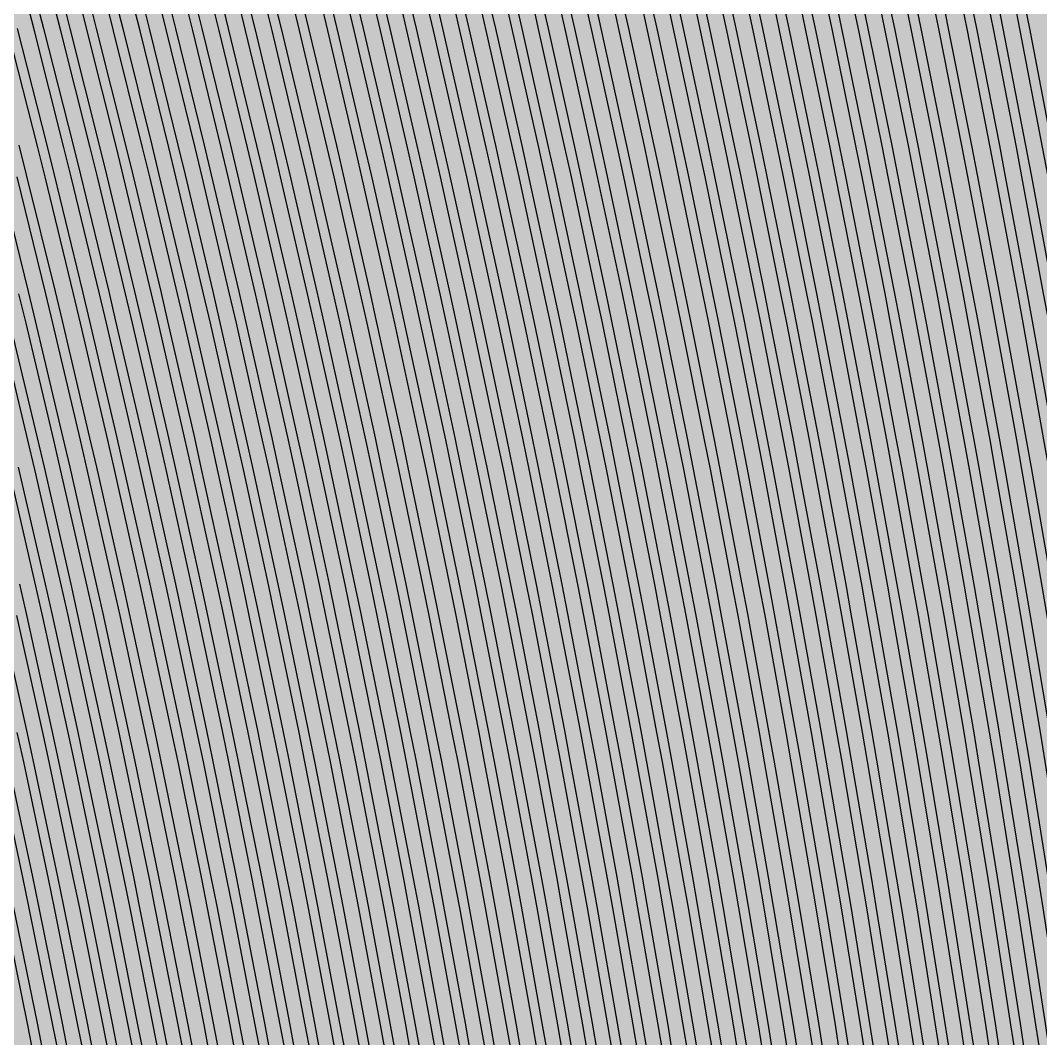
# Model space of a CAD drawing. Header units: metres. Extents: x -7240 to 10960, y -29667 to 1823.
# Drawn here: x 977.2 to 1195.1, y -17051.2 to -16833.8 of the extents above; entities that cross this region are included whole.
import ezdxf

# ---------------------------------------------------------------- set-up
doc = ezdxf.new("R2010")
doc.units = ezdxf.units.M
doc.layers.add('Metal1', color=4, linetype='CONTINUOUS')
doc.layers.add('Polyimide', color=7, linetype='CONTINUOUS')

msp = doc.modelspace()

# ---------------------------------------------------------------- hatches: boundary and pattern name
at = {"layer": 'Polyimide'}
msp.add_hatch(color=7, dxfattribs=at).paths.add_polyline_path([(4088.45, -11806.89), (4098.72, -11851.21), (4115.58, -11893.47), (4138.63, -11932.7), (4167.35, -11967.99), (4201.08, -11998.53), (4239.03, -12023.62), (4280.35, -12042.68), (4349.18, -12073.73), (4413.2, -12113.76), (4471.26, -12162.04), (4522.3, -12217.69), (4565.39, -12279.7), (4599.74, -12346.94), (4624.73, -12418.19), (4639.91, -12492.16), (4645, -12567.5), (4639.91, -12642.84), (4624.73, -12716.8), (4599.74, -12788.06), (4565.39, -12855.3), (4522.3, -12917.31), (4471.26, -12972.96), (4413.2, -13021.24), (4349.18, -13061.27), (4280.35, -13092.32), (4239.03, -13111.38), (4201.08, -13136.47), (4167.35, -13167.01), (4138.63, -13202.3), (4115.58, -13241.52), (4098.72, -13283.78), (4088.45, -13328.11), (4085, -13373.48), (4085, -13567.5), (4099.45, -13861.55), (4142.64, -14152.77), (4214.18, -14438.35), (4313.36, -14715.55), (4439.24, -14981.69), (4590.59, -15234.21), (4765.97, -15470.68), (4963.68, -15688.82), (5181.82, -15886.53), (5418.29, -16061.91), (5670.81, -16213.26), (5936.95, -16339.14), (6214.15, -16438.32), (6499.73, -16509.85), (6790.95, -16553.05), (7085, -16567.5), (9960.38, -16567.5), (10038.79, -16571.35), (10116.45, -16582.87), (10192.6, -16601.95), (10266.52, -16628.4), (10337.49, -16661.96), (10404.83, -16702.32), (10467.89, -16749.09), (10526.06, -16801.81), (10578.78, -16859.98), (10625.55, -16923.04), (10665.91, -16990.38), (10699.48, -17061.35), (10725.93, -17135.27), (10745, -17211.43), (10756.52, -17289.08), (10760.38, -17367.5), (10760.38, -21957.3), (10721.61, -22012.91), (10685.97, -22070.59), (10653.58, -22130.14), (10624.53, -22191.39), (10598.92, -22254.16), (10576.82, -22318.25), (10558.3, -22383.46), (10543.41, -22449.6), (10532.21, -22516.46), (10524.72, -22583.84), (10520.97, -22651.53), (10520.97, -22719.32), (10524.72, -22787.01), (10532.21, -22854.38), (10543.41, -22921.24), (10558.3, -22987.38), (10576.82, -23052.6), (10598.92, -23116.68), (10624.53, -23179.45), (10653.58, -23240.71), (10685.97, -23300.26), (10721.61, -23357.93), (10760.38, -23413.54), (10760.38, -28667.5), (10756.52, -28745.91), (10745, -28823.57), (10725.93, -28899.73), (10699.48, -28973.65), (10665.91, -29044.62), (10625.55, -29111.96), (10578.78, -29175.01), (10526.06, -29233.19), (10467.89, -29285.91), (10404.83, -29332.68), (10337.49, -29373.04), (10266.52, -29406.6), (10192.6, -29433.05), (10116.45, -29452.13), (10038.79, -29463.65), (9960.38, -29467.5), (-6239.63, -29467.5), (-6318.04, -29463.65), (-6395.7, -29452.13), (-6471.85, -29433.05), (-6545.77, -29406.6), (-6616.74, -29373.04), (-6684.08, -29332.68), (-6747.14, -29285.91), (-6805.31, -29233.19), (-6858.03, -29175.01), (-6904.8, -29111.96), (-6945.16, -29044.62), (-6978.73, -28973.65), (-7005.18, -28899.73), (-7024.25, -28823.57), (-7035.77, -28745.91), (-7039.63, -28667.5), (-7039.63, -23426.32), (-6999.36, -23370.07), (-6962.33, -23311.63), (-6928.66, -23251.2), (-6898.45, -23188.96), (-6871.81, -23125.12), (-6848.81, -23059.88), (-6829.53, -22993.44), (-6814.04, -22926.02), (-6802.37, -22857.83), (-6794.57, -22789.09), (-6790.67, -22720.02), (-6790.67, -22650.84), (-6794.57, -22581.77), (-6802.37, -22513.03), (-6814.04, -22444.84), (-6829.53, -22377.42), (-6848.81, -22310.98), (-6871.81, -22245.74), (-6898.45, -22181.89), (-6928.66, -22119.66), (-6962.33, -22059.22), (-6999.36, -22000.79), (-7039.63, -21944.54), (-7039.63, -17367.5), (-7035.77, -17289.08), (-7024.25, -17211.43), (-7005.18, -17135.27), (-6978.73, -17061.35), (-6945.16, -16990.38), (-6904.8, -16923.04), (-6858.03, -16859.98), (-6805.31, -16801.81), (-6747.14, -16749.09), (-6684.08, -16702.32), (-6616.74, -16661.96), (-6545.77, -16628.4), (-6471.85, -16601.95), (-6395.7, -16582.87), (-6318.04, -16571.35), (-6239.63, -16567.5), (-3334, -16567.5), (-3039.95, -16553.05), (-2748.73, -16509.85), (-2463.15, -16438.32), (-2185.95, -16339.14), (-1919.81, -16213.26), (-1667.29, -16061.91), (-1430.82, -15886.53), (-1212.68, -15688.82), (-1014.97, -15470.68), (-839.59, -15234.21), (-688.24, -14981.69), (-562.36, -14715.55), (-463.18, -14438.35), (-391.64, -14152.77), (-348.45, -13861.55), (-334, -13567.5), (-334, -13373.48), (-337.45, -13328.11), (-347.72, -13283.78), (-364.58, -13241.52), (-387.63, -13202.3), (-416.35, -13167.01), (-450.08, -13136.47), (-488.03, -13111.38), (-529.35, -13092.32), (-529.35, -13092.32), (-598.18, -13061.27), (-662.2, -13021.24), (-720.26, -12972.96), (-771.3, -12917.31), (-814.39, -12855.3), (-848.74, -12788.06), (-873.73, -12716.8), (-888.91, -12642.84), (-894, -12567.5), (-888.91, -12492.16), (-873.73, -12418.19), (-848.74, -12346.94), (-814.39, -12279.7), (-771.3, -12217.69), (-720.26, -12162.04), (-662.2, -12113.76), (-598.18, -12073.73), (-529.35, -12042.68), (-488.03, -12023.62), (-450.08, -11998.53), (-416.35, -11967.99), (-387.63, -11932.7), (-364.58, -11893.47), (-347.72, -11851.21), (-337.45, -11806.89), (-334, -11761.52), (-334, -11074.31), (-337.45, -11028.94), (-347.72, -10984.62), (-364.58, -10942.36), (-387.63, -10903.13), (-416.35, -10867.84), (-450.08, -10837.3), (-488.03, -10812.21), (-529.35, -10793.16), (-529.35, -10793.16), (-598.18, -10762.1), (-662.2, -10722.07), (-720.26, -10673.8), (-771.3, -10618.15), (-814.39, -10556.13), (-848.74, -10488.89), (-873.73, -10417.64), (-888.91, -10343.67), (-894, -10268.33), (-888.91, -10192.99), (-873.73, -10119.03), (-848.74, -10047.77), (-814.39, -9980.53), (-771.3, -9918.52), (-720.26, -9862.87), (-662.2, -9814.59), (-598.18, -9774.56), (-529.35, -9743.51), (-488.03, -9724.45), (-450.08, -9699.36), (-416.35, -9668.82), (-387.63, -9633.53), (-364.58, -9594.31), (-347.72, -9552.05), (-337.45, -9507.72), (-334, -9462.35), (-334, -8775.14), (-337.45, -8729.78), (-347.72, -8685.45), (-364.58, -8643.19), (-387.63, -8603.96), (-416.35, -8568.68), (-450.08, -8538.14), (-488.03, -8513.05), (-529.35, -8493.99), (-529.35, -8493.99), (-598.18, -8462.94), (-662.2, -8422.91), (-720.26, -8374.63), (-771.3, -8318.98), (-814.39, -8256.97), (-848.74, -8189.73), (-873.73, -8118.47), (-888.91, -8044.5), (-894, -7969.17), (-888.91, -7893.83), (-873.73, -7819.86), (-848.74, -7748.61), (-814.39, -7681.36), (-771.3, -7619.35), (-720.26, -7563.7), (-662.2, -7515.42), (-598.18, -7475.4), (-529.35, -7444.34), (-529.35, -7444.34), (-488.03, -7425.28), (-450.08, -7400.2), (-416.35, -7369.66), (-387.63, -7334.37), (-364.58, -7295.14), (-347.72, -7252.88), (-337.45, -7208.56), (-334, -7163.19), (-334, -6475.98), (-337.45, -6430.61), (-347.72, -6386.29), (-364.58, -6344.02), (-387.63, -6304.8), (-416.35, -6269.51), (-450.08, -6238.97), (-488.03, -6213.88), (-529.35, -6194.82), (-529.35, -6194.82), (-598.18, -6163.77), (-662.2, -6123.74), (-720.26, -6075.46), (-771.3, -6019.81), (-814.39, -5957.8), (-848.74, -5890.56), (-873.73, -5819.31), (-888.91, -5745.34), (-894, -5670), (-888.91, -5594.66), (-873.73, -5520.69), (-848.74, -5449.44), (-814.39, -5382.2), (-771.3, -5320.19), (-720.26, -5264.54), (-662.2, -5216.26), (-598.18, -5176.23), (-529.35, -5145.18), (-529.35, -5145.18), (-488.03, -5126.12), (-450.08, -5101.03), (-416.35, -5070.49), (-387.63, -5035.2), (-364.58, -4995.98), (-347.72, -4953.71), (-337.45, -4909.39), (-334, -4864.02), (-334, 380), (-334, 1522.5), (-289, 1522.5), (-288.78, 1515.63), (-288.1, 1508.79), (-286.98, 1502.02), (-285.42, 1495.32), (-283.43, 1488.75), (-281.01, 1482.32), (-278.17, 1476.06), (-274.93, 1470), (-271.3, 1464.17), (-267.3, 1458.58), (-262.94, 1453.27), (-258.25, 1448.25), (-253.23, 1443.56), (-247.92, 1439.2), (-242.33, 1435.2), (-236.5, 1431.57), (-230.44, 1428.33), (-224.18, 1425.49), (-217.75, 1423.07), (-211.18, 1421.08), (-204.48, 1419.52), (-197.71, 1418.4), (-190.87, 1417.72), (-184, 1417.5), (-177.13, 1417.72), (-170.29, 1418.4), (-163.52, 1419.52), (-156.82, 1421.08), (-150.25, 1423.07), (-143.82, 1425.49), (-137.56, 1428.33), (-131.5, 1431.57), (-125.67, 1435.2), (-120.08, 1439.2), (-114.77, 1443.56), (-109.75, 1448.25), (-105.06, 1453.27), (-100.7, 1458.58), (-96.7, 1464.17), (-93.07, 1470), (-89.83, 1476.06), (-86.99, 1482.32), (-84.57, 1488.75), (-82.58, 1495.32), (-81.02, 1502.02), (-79.9, 1508.79), (-79.22, 1515.63), (-79, 1522.5), (1786, 1522.5), (3835, 1522.5), (3835.21, 1529.04), (3835.86, 1535.55), (3836.92, 1542.01), (3838.41, 1548.38), (3840.31, 1554.64), (3842.61, 1560.77), (3845.31, 1566.73), (3848.4, 1572.5), (3851.85, 1578.06), (3855.66, 1583.38), (3859.82, 1588.43), (3864.29, 1593.21), (3869.07, 1597.68), (3874.12, 1601.84), (3879.44, 1605.65), (3885, 1609.1), (3890.77, 1612.19), (3896.73, 1614.89), (3902.86, 1617.19), (3909.12, 1619.09), (3915.49, 1620.58), (3921.95, 1621.64), (3928.46, 1622.29), (3935, 1622.5), (3941.54, 1622.29), (3948.05, 1621.64), (3954.51, 1620.58), (3960.88, 1619.09), (3967.14, 1617.19), (3973.27, 1614.89), (3979.23, 1612.19), (3985, 1609.1), (3990.56, 1605.65), (3995.88, 1601.84), (4000.93, 1597.68), (4005.71, 1593.21), (4010.18, 1588.43), (4014.34, 1583.38), (4018.15, 1578.06), (4021.6, 1572.5), (4024.69, 1566.73), (4027.39, 1560.77), (4029.69, 1554.64), (4031.59, 1548.38), (4033.08, 1542.01), (4034.14, 1535.55), (4034.79, 1529.04), (4035, 1522.5), (4085, 1522.5), (4085, 380), (4085, 330), (4085, -4864.02), (4088.45, -4909.39), (4098.72, -4953.71), (4115.58, -4995.98), (4138.63, -5035.2), (4167.35, -5070.49), (4201.08, -5101.03), (4239.03, -5126.12), (4280.35, -5145.18), (4280.35, -5145.18), (4349.18, -5176.23), (4413.2, -5216.26), (4471.26, -5264.54), (4522.3, -5320.19), (4565.39, -5382.2), (4599.74, -5449.44), (4624.73, -5520.69), (4639.91, -5594.66), (4645, -5670), (4639.91, -5745.34), (4624.73, -5819.31), (4599.74, -5890.56), (4565.39, -5957.8), (4522.3, -6019.81), (4471.26, -6075.46), (4413.2, -6123.74), (4349.18, -6163.77), (4280.35, -6194.82), (4239.03, -6213.88), (4201.08, -6238.97), (4167.35, -6269.51), (4138.63, -6304.8), (4115.58, -6344.02), (4098.72, -6386.29), (4088.45, -6430.61), (4085, -6475.98), (4085, -11761.52), (4088.45, -11806.89)])

# ---------------------------------------------------------------- linework, layer by layer
at = {"layer": 'Metal1'}
for points in [[(1028.55, -17054.58), (1027.37, -17048.31), (1022.58, -17023.34), (1021.35, -17017.08), (1016.31, -16992.11), (1015.01, -16985.85), (1009.73, -16960.88), (1008.37, -16954.62), (1002.83, -16929.65), (1001.41, -16923.38), (995.62, -16898.42), (994.13, -16892.15), (988.09, -16867.19), (986.53, -16860.92), (980.23, -16835.96), (978.61, -16829.69)], [(980.55, -16829.19), (982.17, -16835.47), (988.47, -16860.44), (990.03, -16866.72), (996.08, -16891.69), (997.57, -16897.97), (1003.36, -16922.94), (1004.78, -16929.22), (1010.32, -16954.19), (1011.68, -16960.47), (1016.97, -16985.44), (1018.27, -16991.71), (1023.31, -17016.69), (1024.54, -17022.96), (1029.34, -17047.94), (1030.51, -17054.21)], [(1033.89, -17054.57), (1032.73, -17048.31), (1027.96, -17023.34), (1026.74, -17017.08), (1021.73, -16992.11), (1020.44, -16985.85), (1015.19, -16960.88), (1013.84, -16954.61), (1008.33, -16929.65), (1006.92, -16923.38), (1001.16, -16898.42), (999.69, -16892.15), (993.68, -16867.19), (992.13, -16860.92), (985.87, -16835.96), (984.26, -16829.69)], [(986.19, -16829.19), (987.8, -16835.47), (994.07, -16860.44), (995.62, -16866.72), (1001.63, -16891.69), (1003.11, -16897.97), (1008.87, -16922.94), (1010.29, -16929.22), (1015.79, -16954.19), (1017.14, -16960.47), (1022.4, -16985.44), (1023.69, -16991.71), (1028.7, -17016.69), (1029.93, -17022.96), (1034.69, -17047.94), (1035.86, -17054.21)], [(1039.24, -17054.57), (1038.08, -17048.31), (1033.35, -17023.34), (1032.13, -17017.08), (1027.15, -16992.11), (1025.87, -16985.84), (1020.65, -16960.88), (1019.31, -16954.61), (1013.84, -16929.65), (1012.43, -16923.38), (1006.71, -16898.42), (1005.24, -16892.15), (999.27, -16867.19), (997.73, -16860.92), (991.5, -16835.96), (989.9, -16829.69)], [(991.84, -16829.19), (993.44, -16835.47), (999.67, -16860.44), (1001.21, -16866.72), (1007.19, -16891.69), (1008.66, -16897.97), (1014.38, -16922.94), (1015.79, -16929.22), (1021.26, -16954.19), (1022.61, -16960.47), (1027.83, -16985.44), (1029.11, -16991.72), (1034.09, -17016.69), (1035.31, -17022.96), (1040.05, -17047.94), (1041.21, -17054.21)], [(1044.59, -17054.57), (1043.44, -17048.31), (1038.73, -17023.34), (1037.52, -17017.08), (1032.57, -16992.11), (1031.3, -16985.84), (1026.11, -16960.88), (1024.78, -16954.61), (1019.34, -16929.65), (1017.94, -16923.38), (1012.25, -16898.42), (1010.79, -16892.15), (1004.86, -16867.19), (1003.33, -16860.92), (997.14, -16835.96), (995.55, -16829.69)], [(997.49, -16829.19), (999.08, -16835.47), (1005.28, -16860.44), (1006.8, -16866.72), (1012.74, -16891.69), (1014.2, -16897.97), (1019.89, -16922.94), (1021.29, -16929.22), (1026.73, -16954.19), (1028.07, -16960.47), (1033.26, -16985.44), (1034.54, -16991.72), (1039.48, -17016.69), (1040.7, -17022.97), (1045.41, -17047.94), (1046.56, -17054.21)], [(1049.94, -17054.57), (1048.8, -17048.31), (1044.12, -17023.34), (1042.91, -17017.07), (1038, -16992.11), (1036.73, -16985.84), (1031.57, -16960.88), (1030.25, -16954.61), (1024.84, -16929.65), (1023.45, -16923.38), (1017.8, -16898.42), (1016.35, -16892.15), (1010.45, -16867.19), (1008.93, -16860.92), (1002.78, -16835.96), (1001.2, -16829.68)], [(1003.14, -16829.19), (1004.72, -16835.47), (1010.88, -16860.44), (1012.39, -16866.72), (1018.3, -16891.69), (1019.75, -16897.97), (1025.4, -16922.94), (1026.79, -16929.22), (1032.2, -16954.19), (1033.53, -16960.47), (1038.69, -16985.44), (1039.96, -16991.72), (1044.88, -17016.69), (1046.08, -17022.97), (1050.76, -17047.94), (1051.91, -17054.22)], [(1055.29, -17054.57), (1054.15, -17048.3), (1049.5, -17023.34), (1048.31, -17017.07), (1043.42, -16992.11), (1042.16, -16985.84), (1037.03, -16960.88), (1035.71, -16954.61), (1030.34, -16929.65), (1028.96, -16923.38), (1023.35, -16898.42), (1021.9, -16892.15), (1016.04, -16867.19), (1014.53, -16860.91), (1008.42, -16835.96), (1006.85, -16829.68)], [(1008.79, -16829.19), (1010.36, -16835.47), (1016.48, -16860.44), (1017.98, -16866.72), (1023.85, -16891.69), (1025.3, -16897.97), (1030.92, -16922.94), (1032.3, -16929.22), (1037.67, -16954.19), (1038.99, -16960.47), (1044.12, -16985.44), (1045.38, -16991.72), (1050.27, -17016.69), (1051.47, -17022.97), (1056.12, -17047.94), (1057.26, -17054.22)], [(1060.64, -17054.57), (1059.51, -17048.3), (1054.89, -17023.34), (1053.7, -17017.07), (1048.84, -16992.11), (1047.59, -16985.84), (1042.49, -16960.88), (1041.18, -16954.61), (1035.85, -16929.64), (1034.47, -16923.38), (1028.89, -16898.41), (1027.46, -16892.14), (1021.63, -16867.18), (1020.13, -16860.91), (1014.05, -16835.95), (1012.49, -16829.68)], [(1014.43, -16829.19), (1016, -16835.48), (1022.08, -16860.44), (1023.58, -16866.72), (1029.41, -16891.69), (1030.84, -16897.97), (1036.43, -16922.94), (1037.8, -16929.22), (1043.14, -16954.19), (1044.45, -16960.47), (1049.55, -16985.44), (1050.8, -16991.72), (1055.66, -17016.69), (1056.85, -17022.97), (1061.48, -17047.94), (1062.61, -17054.22)], [(1065.99, -17054.57), (1064.86, -17048.3), (1060.27, -17023.34), (1059.09, -17017.07), (1054.26, -16992.1), (1053.02, -16985.84), (1047.96, -16960.87), (1046.65, -16954.61), (1041.35, -16929.64), (1039.99, -16923.37), (1034.44, -16898.41), (1033.01, -16892.14), (1027.22, -16867.18), (1025.73, -16860.91), (1019.69, -16835.95), (1018.14, -16829.68)], [(1020.08, -16829.2), (1021.63, -16835.48), (1027.68, -16860.45), (1029.17, -16866.73), (1034.96, -16891.7), (1036.39, -16897.97), (1041.94, -16922.95), (1043.3, -16929.22), (1048.61, -16954.2), (1049.91, -16960.47), (1054.98, -16985.45), (1056.22, -16991.72), (1061.05, -17016.7), (1062.24, -17022.97), (1066.83, -17047.95), (1067.96, -17054.22)], [(1071.34, -17054.56), (1070.22, -17048.3), (1065.66, -17023.33), (1064.48, -17017.07), (1059.68, -16992.1), (1058.45, -16985.84), (1053.42, -16960.87), (1052.12, -16954.61), (1046.85, -16929.64), (1045.5, -16923.37), (1039.98, -16898.41), (1038.57, -16892.14), (1032.81, -16867.18), (1031.33, -16860.91), (1025.33, -16835.95), (1023.79, -16829.68)], [(1025.73, -16829.2), (1027.27, -16835.48), (1033.28, -16860.45), (1034.76, -16866.73), (1040.52, -16891.7), (1041.93, -16897.98), (1047.45, -16922.95), (1048.81, -16929.22), (1054.08, -16954.2), (1055.38, -16960.47), (1060.41, -16985.45), (1061.65, -16991.72), (1066.45, -17016.7), (1067.62, -17022.97), (1072.19, -17047.95), (1073.31, -17054.22)], [(1076.68, -17054.56), (1075.58, -17048.3), (1071.04, -17023.33), (1069.87, -17017.07), (1065.11, -16992.1), (1063.88, -16985.84), (1058.88, -16960.87), (1057.59, -16954.6), (1052.35, -16929.64), (1051.01, -16923.37), (1045.53, -16898.41), (1044.12, -16892.14), (1038.4, -16867.18), (1036.93, -16860.91), (1030.97, -16835.95), (1029.44, -16829.68)], [(1031.38, -16829.2), (1032.91, -16835.48), (1038.88, -16860.45), (1040.35, -16866.73), (1046.07, -16891.7), (1047.48, -16897.98), (1052.96, -16922.95), (1054.31, -16929.22), (1059.55, -16954.2), (1060.84, -16960.47), (1065.84, -16985.45), (1067.07, -16991.72), (1071.84, -17016.7), (1073.01, -17022.97), (1077.54, -17047.95), (1078.65, -17054.22)], [(1082.16, -17054.56), (1081.06, -17048.3), (1076.57, -17023.33), (1075.41, -17017.07), (1070.69, -16992.1), (1069.47, -16985.83), (1064.51, -16960.87), (1063.24, -16954.6), (1058.04, -16929.64), (1056.71, -16923.37), (1051.28, -16898.41), (1049.88, -16892.14), (1044.21, -16867.18), (1042.76, -16860.91), (1036.84, -16835.95), (1035.33, -16829.67)], [(1037.27, -16829.2), (1038.79, -16835.48), (1044.71, -16860.45), (1046.16, -16866.73), (1051.84, -16891.7), (1053.23, -16897.98), (1058.67, -16922.95), (1060, -16929.23), (1065.2, -16954.2), (1066.47, -16960.47), (1071.43, -16985.45), (1072.65, -16991.72), (1077.38, -17016.7), (1078.54, -17022.97), (1083.03, -17047.95), (1084.13, -17054.22)], [(1087.73, -17054.56), (1086.64, -17048.3), (1082.19, -17023.33), (1081.05, -17017.06), (1076.37, -16992.1), (1075.17, -16985.83), (1070.26, -16960.87), (1069, -16954.6), (1063.86, -16929.64), (1062.54, -16923.37), (1057.17, -16898.4), (1055.79, -16892.14), (1050.17, -16867.17), (1048.73, -16860.9), (1042.88, -16835.94), (1041.38, -16829.67)], [(1043.32, -16829.2), (1044.83, -16835.48), (1050.68, -16860.45), (1052.12, -16866.73), (1057.74, -16891.7), (1059.12, -16897.98), (1064.5, -16922.95), (1065.82, -16929.23), (1070.96, -16954.2), (1072.22, -16960.48), (1077.13, -16985.45), (1078.34, -16991.72), (1083.02, -17016.7), (1084.16, -17022.97), (1088.61, -17047.95), (1089.7, -17054.22)], [(1093.08, -17054.56), (1092, -17048.3), (1087.58, -17023.33), (1086.44, -17017.06), (1081.79, -16992.1), (1080.6, -16985.83), (1075.72, -16960.86), (1074.47, -16954.6), (1069.36, -16929.63), (1068.05, -16923.37), (1062.71, -16898.4), (1061.34, -16892.14), (1055.76, -16867.17), (1054.33, -16860.9), (1048.52, -16835.94), (1047.03, -16829.67)], [(1048.97, -16829.2), (1050.46, -16835.48), (1056.28, -16860.45), (1057.71, -16866.73), (1063.29, -16891.7), (1064.67, -16897.98), (1070.01, -16922.95), (1071.32, -16929.23), (1076.43, -16954.2), (1077.68, -16960.48), (1082.56, -16985.45), (1083.76, -16991.73), (1088.41, -17016.7), (1089.55, -17022.97), (1093.97, -17047.95), (1095.05, -17054.22)], [(1098.43, -17054.56), (1097.35, -17048.29), (1092.96, -17023.33), (1091.83, -17017.06), (1087.22, -16992.09), (1086.03, -16985.83), (1081.18, -16960.86), (1079.94, -16954.6), (1074.87, -16929.63), (1073.56, -16923.37), (1068.26, -16898.4), (1066.9, -16892.13), (1061.35, -16867.17), (1059.93, -16860.9), (1054.16, -16835.94), (1052.67, -16829.67)], [(1054.62, -16829.21), (1056.1, -16835.48), (1061.88, -16860.46), (1063.31, -16866.73), (1068.85, -16891.7), (1070.21, -16897.98), (1075.52, -16922.95), (1076.82, -16929.23), (1081.9, -16954.2), (1083.15, -16960.48), (1087.99, -16985.45), (1089.18, -16991.73), (1093.8, -17016.7), (1094.93, -17022.97), (1099.33, -17047.95), (1100.4, -17054.22)], [(1103.78, -17054.56), (1102.71, -17048.29), (1098.35, -17023.32), (1097.22, -17017.06), (1092.64, -16992.09), (1091.46, -16985.83), (1086.65, -16960.86), (1085.41, -16954.6), (1080.37, -16929.63), (1079.07, -16923.36), (1073.8, -16898.4), (1072.45, -16892.13), (1066.95, -16867.17), (1065.53, -16860.9), (1059.79, -16835.94), (1058.32, -16829.67)], [(1060.27, -16829.21), (1061.74, -16835.49), (1067.48, -16860.46), (1068.9, -16866.73), (1074.4, -16891.71), (1075.76, -16897.98), (1081.03, -16922.96), (1082.33, -16929.23), (1087.37, -16954.21), (1088.61, -16960.48), (1093.42, -16985.45), (1094.6, -16991.73), (1099.19, -17016.7), (1100.32, -17022.98), (1104.68, -17047.95), (1105.75, -17054.22)], [(1109.13, -17054.55), (1108.07, -17048.29), (1103.73, -17023.32), (1102.62, -17017.06), (1098.06, -16992.09), (1096.89, -16985.83), (1092.11, -16960.86), (1090.88, -16954.6), (1085.87, -16929.63), (1084.59, -16923.36), (1079.35, -16898.4), (1078, -16892.13), (1072.54, -16867.17), (1071.13, -16860.9), (1065.43, -16835.94), (1063.97, -16829.67)], [(1065.92, -16829.21), (1067.38, -16835.49), (1073.08, -16860.46), (1074.49, -16866.73), (1079.96, -16891.71), (1081.3, -16897.98), (1086.54, -16922.96), (1087.83, -16929.23), (1092.84, -16954.21), (1094.07, -16960.48), (1098.85, -16985.46), (1100.03, -16991.73), (1104.58, -17016.71), (1105.7, -17022.98), (1110.04, -17047.95), (1111.1, -17054.22)], [(1114.47, -17054.55), (1113.42, -17048.29), (1109.12, -17023.32), (1108.01, -17017.06), (1103.48, -16992.09), (1102.32, -16985.83), (1097.57, -16960.86), (1096.35, -16954.59), (1091.37, -16929.63), (1090.1, -16923.36), (1084.89, -16898.4), (1083.56, -16892.13), (1078.13, -16867.17), (1076.73, -16860.9), (1071.07, -16835.93), (1069.62, -16829.67)], [(1071.56, -16829.21), (1073.02, -16835.49), (1078.68, -16860.46), (1080.08, -16866.74), (1085.51, -16891.71), (1086.85, -16897.98), (1092.06, -16922.96), (1093.33, -16929.23), (1098.31, -16954.21), (1099.53, -16960.48), (1104.28, -16985.46), (1105.45, -16991.73), (1109.98, -17016.71), (1111.09, -17022.98), (1115.39, -17047.96), (1116.45, -17054.23)], [(1119.82, -17054.55), (1118.78, -17048.29), (1114.5, -17023.32), (1113.4, -17017.06), (1108.9, -16992.09), (1107.75, -16985.83), (1103.03, -16960.86), (1101.82, -16954.59), (1096.88, -16929.63), (1095.61, -16923.36), (1090.44, -16898.39), (1089.11, -16892.13), (1083.72, -16867.16), (1082.33, -16860.9), (1076.71, -16835.93), (1075.26, -16829.66)], [(1077.21, -16829.21), (1078.66, -16835.49), (1084.29, -16860.46), (1085.67, -16866.74), (1091.07, -16891.71), (1092.4, -16897.99), (1097.57, -16922.96), (1098.84, -16929.23), (1103.78, -16954.21), (1104.99, -16960.48), (1109.71, -16985.46), (1110.87, -16991.73), (1115.37, -17016.71), (1116.47, -17022.98), (1120.75, -17047.96), (1121.8, -17054.23)], [(1125.17, -17054.55), (1124.13, -17048.29), (1119.88, -17023.32), (1118.79, -17017.06), (1114.33, -16992.09), (1113.18, -16985.82), (1108.49, -16960.86), (1107.29, -16954.59), (1102.38, -16929.62), (1101.12, -16923.36), (1095.99, -16898.39), (1094.67, -16892.13), (1089.31, -16867.16), (1087.93, -16860.89), (1082.34, -16835.93), (1080.91, -16829.66)], [(1082.86, -16829.21), (1084.29, -16835.49), (1089.89, -16860.46), (1091.26, -16866.74), (1096.62, -16891.71), (1097.94, -16897.99), (1103.08, -16922.96), (1104.34, -16929.23), (1109.25, -16954.21), (1110.46, -16960.48), (1115.14, -16985.46), (1116.29, -16991.73), (1120.76, -17016.71), (1121.86, -17022.98), (1126.11, -17047.96), (1127.15, -17054.23)], [(1130.52, -17054.55), (1129.49, -17048.29), (1125.27, -17023.32), (1124.18, -17017.06), (1119.75, -16992.09), (1118.61, -16985.82), (1113.95, -16960.85), (1112.76, -16954.59), (1107.88, -16929.62), (1106.63, -16923.36), (1101.53, -16898.39), (1100.22, -16892.13), (1094.9, -16867.16), (1093.53, -16860.89), (1087.98, -16835.93), (1086.56, -16829.66)], [(1088.51, -16829.21), (1089.93, -16835.49), (1095.49, -16860.46), (1096.85, -16866.74), (1102.18, -16891.71), (1103.49, -16897.99), (1108.59, -16922.96), (1109.84, -16929.24), (1114.72, -16954.21), (1115.92, -16960.48), (1120.57, -16985.46), (1121.72, -16991.73), (1126.15, -17016.71), (1127.24, -17022.98), (1131.46, -17047.96), (1132.49, -17054.23)], [(1135.87, -17054.55), (1134.85, -17048.29), (1130.65, -17023.32), (1129.58, -17017.05), (1125.17, -16992.08), (1124.04, -16985.82), (1119.41, -16960.85), (1118.23, -16954.59), (1113.38, -16929.62), (1112.14, -16923.36), (1107.08, -16898.39), (1105.78, -16892.12), (1100.49, -16867.16), (1099.13, -16860.89), (1093.62, -16835.93), (1092.21, -16829.66)], [(1094.16, -16829.22), (1095.57, -16835.49), (1101.09, -16860.46), (1102.45, -16866.74), (1107.74, -16891.71), (1109.04, -16897.99), (1114.1, -16922.96), (1115.35, -16929.24), (1120.19, -16954.21), (1121.38, -16960.48), (1126, -16985.46), (1127.14, -16991.73), (1131.55, -17016.71), (1132.63, -17022.98), (1136.82, -17047.96), (1137.84, -17054.23)], [(1141.22, -17054.55), (1140.2, -17048.29), (1136.04, -17023.31), (1134.97, -17017.05), (1130.59, -16992.08), (1129.47, -16985.82), (1124.87, -16960.85), (1123.7, -16954.59), (1118.89, -16929.62), (1117.65, -16923.36), (1112.62, -16898.39), (1111.33, -16892.12), (1106.08, -16867.16), (1104.73, -16860.89), (1099.26, -16835.93), (1097.85, -16829.66)], [(1099.8, -16829.22), (1101.21, -16835.49), (1106.69, -16860.47), (1108.04, -16866.74), (1113.29, -16891.72), (1114.58, -16897.99), (1119.61, -16922.96), (1120.85, -16929.24), (1125.66, -16954.21), (1126.84, -16960.49), (1131.43, -16985.46), (1132.56, -16991.73), (1136.94, -17016.71), (1138.01, -17022.98), (1142.17, -17047.96), (1143.19, -17054.23)], [(1146.7, -17054.54), (1145.69, -17048.28), (1141.57, -17023.31), (1140.51, -17017.05), (1136.17, -16992.08), (1135.06, -16985.82), (1130.51, -16960.85), (1129.34, -16954.59), (1124.58, -16929.62), (1123.35, -16923.35), (1118.37, -16898.39), (1117.09, -16892.12), (1111.89, -16867.15), (1110.56, -16860.89), (1105.13, -16835.92), (1103.74, -16829.66)], [(1105.69, -16829.22), (1107.09, -16835.49), (1112.51, -16860.47), (1113.85, -16866.74), (1119.05, -16891.72), (1120.33, -16897.99), (1125.32, -16922.97), (1126.54, -16929.24), (1131.31, -16954.22), (1132.48, -16960.49), (1137.03, -16985.46), (1138.14, -16991.74), (1142.48, -17016.71), (1143.54, -17022.98), (1147.66, -17047.96), (1148.67, -17054.23)], [(1152.26, -17054.54), (1151.27, -17048.28), (1147.19, -17023.31), (1146.14, -17017.05), (1141.86, -16992.08), (1140.76, -16985.82), (1136.26, -16960.85), (1135.1, -16954.58), (1130.39, -16929.62), (1129.19, -16923.35), (1124.26, -16898.38), (1123, -16892.12), (1117.85, -16867.15), (1116.53, -16860.89), (1111.17, -16835.92), (1109.8, -16829.65)], [(1111.75, -16829.22), (1113.12, -16835.5), (1118.49, -16860.47), (1119.81, -16866.74), (1124.96, -16891.72), (1126.22, -16897.99), (1131.15, -16922.97), (1132.36, -16929.24), (1137.07, -16954.22), (1138.23, -16960.49), (1142.72, -16985.47), (1143.83, -16991.74), (1148.11, -17016.72), (1149.16, -17022.98), (1153.24, -17047.96), (1154.24, -17054.23)], [(1157.61, -17054.54), (1156.62, -17048.28), (1152.58, -17023.31), (1151.53, -17017.05), (1147.28, -16992.08), (1146.19, -16985.82), (1141.72, -16960.85), (1140.57, -16954.58), (1135.9, -16929.61), (1134.7, -16923.35), (1129.8, -16898.38), (1128.55, -16892.12), (1123.44, -16867.15), (1122.13, -16860.89), (1116.81, -16835.92), (1115.44, -16829.65)], [(1117.4, -16829.22), (1118.76, -16835.5), (1124.09, -16860.47), (1125.4, -16866.75), (1130.51, -16891.72), (1131.77, -16897.99), (1136.66, -16922.97), (1137.86, -16929.24), (1142.54, -16954.22), (1143.69, -16960.49), (1148.15, -16985.47), (1149.25, -16991.74), (1153.51, -17016.72), (1154.55, -17022.99), (1158.6, -17047.97), (1159.59, -17054.23)], [(1162.96, -17054.54), (1161.98, -17048.28), (1157.96, -17023.31), (1156.93, -17017.05), (1152.7, -16992.08), (1151.62, -16985.81), (1147.18, -16960.84), (1146.04, -16954.58), (1141.4, -16929.61), (1140.21, -16923.35), (1135.35, -16898.38), (1134.11, -16892.12), (1129.03, -16867.15), (1127.73, -16860.88), (1122.45, -16835.92), (1121.09, -16829.65)], [(1123.04, -16829.22), (1124.4, -16835.5), (1129.69, -16860.47), (1130.99, -16866.75), (1136.07, -16891.72), (1137.31, -16897.99), (1142.17, -16922.97), (1143.36, -16929.24), (1148.01, -16954.22), (1149.15, -16960.49), (1153.59, -16985.47), (1154.67, -16991.74), (1158.9, -17016.72), (1159.93, -17022.99), (1163.96, -17047.97), (1164.94, -17054.23)], [(1168.31, -17054.54), (1167.34, -17048.28), (1163.34, -17023.31), (1162.32, -17017.05), (1158.12, -16992.07), (1157.04, -16985.81), (1152.64, -16960.84), (1151.51, -16954.58), (1146.9, -16929.61), (1145.72, -16923.35), (1140.9, -16898.38), (1139.66, -16892.12), (1134.62, -16867.15), (1133.33, -16860.88), (1128.08, -16835.92), (1126.74, -16829.65)], [(1128.69, -16829.23), (1130.04, -16835.5), (1135.29, -16860.47), (1136.58, -16866.75), (1141.62, -16891.72), (1142.86, -16898), (1147.68, -16922.97), (1148.87, -16929.24), (1153.48, -16954.22), (1154.61, -16960.49), (1159.02, -16985.47), (1160.09, -16991.74), (1164.29, -17016.72), (1165.32, -17022.99), (1169.31, -17047.97), (1170.29, -17054.24)], [(1173.66, -17054.54), (1172.69, -17048.28), (1168.73, -17023.31), (1167.71, -17017.05), (1163.54, -16992.07), (1162.47, -16985.81), (1158.1, -16960.84), (1156.98, -16954.58), (1152.4, -16929.61), (1151.23, -16923.35), (1146.44, -16898.38), (1145.21, -16892.11), (1140.22, -16867.15), (1138.93, -16860.88), (1133.72, -16835.91), (1132.39, -16829.65)], [(1134.34, -16829.23), (1135.68, -16835.5), (1140.89, -16860.48), (1142.18, -16866.75), (1147.18, -16891.73), (1148.41, -16898), (1153.19, -16922.97), (1154.37, -16929.24), (1158.95, -16954.22), (1160.07, -16960.49), (1164.45, -16985.47), (1165.52, -16991.74), (1169.68, -17016.72), (1170.7, -17022.99), (1174.67, -17047.97), (1175.64, -17054.24)], [(1179.01, -17054.54), (1178.05, -17048.28), (1174.11, -17023.3), (1173.1, -17017.04), (1168.97, -16992.07), (1167.9, -16985.81), (1163.57, -16960.84), (1162.45, -16954.58), (1157.91, -16929.61), (1156.74, -16923.35), (1151.99, -16898.38), (1150.77, -16892.11), (1145.81, -16867.14), (1144.53, -16860.88), (1139.36, -16835.91), (1138.03, -16829.65)], [(1139.99, -16829.23), (1141.32, -16835.5), (1146.49, -16860.48), (1147.77, -16866.75), (1152.73, -16891.73), (1153.95, -16898), (1158.71, -16922.98), (1159.87, -16929.25), (1164.42, -16954.22), (1165.53, -16960.49), (1169.88, -16985.47), (1170.94, -16991.74), (1175.08, -17016.72), (1176.09, -17022.99), (1180.02, -17047.97), (1180.99, -17054.24)], [(1184.36, -17054.54), (1183.4, -17048.28), (1179.5, -17023.3), (1178.49, -17017.04), (1174.39, -16992.07), (1173.33, -16985.81), (1169.03, -16960.84), (1167.92, -16954.58), (1163.41, -16929.61), (1162.25, -16923.34), (1157.53, -16898.37), (1156.32, -16892.11), (1151.4, -16867.14), (1150.13, -16860.88), (1145, -16835.91), (1143.68, -16829.65)], [(1145.64, -16829.23), (1146.95, -16835.5), (1152.09, -16860.48), (1153.36, -16866.75), (1158.29, -16891.73), (1159.5, -16898), (1164.22, -16922.98), (1165.38, -16929.25), (1169.89, -16954.23), (1171, -16960.49), (1175.31, -16985.47), (1176.36, -16991.74), (1180.47, -17016.72), (1181.47, -17022.99), (1185.38, -17047.97), (1186.34, -17054.24)], [(1189.71, -17054.53), (1188.76, -17048.28), (1184.88, -17023.3), (1183.89, -17017.04), (1179.81, -16992.07), (1178.76, -16985.81), (1174.49, -16960.84), (1173.39, -16954.58), (1168.91, -16929.6), (1167.76, -16923.34), (1163.08, -16898.37), (1161.88, -16892.11), (1156.99, -16867.14), (1155.73, -16860.88), (1150.63, -16835.91), (1149.33, -16829.64)], [(1151.28, -16829.23), (1152.59, -16835.5), (1157.69, -16860.48), (1158.95, -16866.75), (1163.84, -16891.73), (1165.04, -16898), (1169.73, -16922.98), (1170.88, -16929.25), (1175.36, -16954.23), (1176.46, -16960.5), (1180.74, -16985.48), (1181.78, -16991.74), (1185.86, -17016.72), (1186.86, -17022.99), (1190.74, -17047.97), (1191.68, -17054.24)], [(1195.05, -17054.53), (1194.12, -17048.27), (1190.27, -17023.3), (1189.28, -17017.04), (1185.23, -16992.07), (1184.19, -16985.81), (1179.95, -16960.84), (1178.86, -16954.57), (1174.41, -16929.6), (1173.27, -16923.34), (1168.62, -16898.37), (1167.43, -16892.11), (1162.58, -16867.14), (1161.33, -16860.88), (1156.27, -16835.91), (1154.97, -16829.64)], [(1156.93, -16829.23), (1158.23, -16835.51), (1163.3, -16860.48), (1164.54, -16866.75), (1169.4, -16891.73), (1170.59, -16898), (1175.24, -16922.98), (1176.38, -16929.25), (1180.83, -16954.23), (1181.92, -16960.5), (1186.17, -16985.48), (1187.21, -16991.74), (1191.25, -17016.72), (1192.24, -17022.99), (1196.09, -17047.97), (1197.03, -17054.24)], [(1200.4, -17054.53), (1199.47, -17048.27), (1195.65, -17023.3), (1194.67, -17017.04), (1190.65, -16992.07), (1189.62, -16985.81), (1185.41, -16960.83), (1184.33, -16954.57), (1179.92, -16929.6), (1178.79, -16923.34), (1174.17, -16898.37), (1172.99, -16892.11), (1168.17, -16867.14), (1166.93, -16860.87), (1161.91, -16835.91), (1160.62, -16829.64)], [(1162.58, -16829.23), (1163.87, -16835.51), (1168.9, -16860.48), (1170.13, -16866.75), (1174.95, -16891.73), (1176.14, -16898), (1180.75, -16922.98), (1181.89, -16929.25), (1186.3, -16954.23), (1187.38, -16960.5), (1191.6, -16985.48), (1192.63, -16991.75), (1196.65, -17016.73), (1197.63, -17022.99), (1201.45, -17047.97), (1202.38, -17054.24)], [(1205.75, -17054.53), (1204.83, -17048.27), (1201.04, -17023.3), (1200.06, -17017.04), (1196.08, -16992.06), (1195.05, -16985.81), (1190.87, -16960.83), (1189.8, -16954.57), (1185.42, -16929.6), (1184.3, -16923.34), (1179.72, -16898.37), (1178.54, -16892.11), (1173.76, -16867.14), (1172.53, -16860.87), (1167.55, -16835.9), (1166.27, -16829.64)], [(1168.23, -16829.24), (1169.51, -16835.51), (1174.5, -16860.48), (1175.72, -16866.76), (1180.51, -16891.73), (1181.68, -16898), (1186.26, -16922.98), (1187.39, -16929.25), (1191.77, -16954.23), (1192.84, -16960.5), (1197.03, -16985.48), (1198.05, -16991.75), (1202.04, -17016.73), (1203.01, -17022.99), (1206.8, -17047.98), (1207.73, -17054.24)], [(1211.23, -17054.53), (1210.32, -17048.27), (1206.56, -17023.3), (1205.6, -17017.04), (1201.66, -16992.06), (1200.64, -16985.8), (1196.51, -16960.83), (1195.44, -16954.57), (1191.11, -16929.6), (1190, -16923.34), (1185.47, -16898.37), (1184.3, -16892.1), (1179.57, -16867.13), (1178.36, -16860.87), (1173.42, -16835.9), (1172.16, -16829.64)], [(1174.12, -16829.24), (1175.39, -16835.51), (1180.32, -16860.49), (1181.54, -16866.76), (1186.27, -16891.74), (1187.43, -16898), (1191.97, -16922.98), (1193.08, -16929.25), (1197.42, -16954.23), (1198.48, -16960.5), (1202.62, -16985.48), (1203.63, -16991.75), (1207.58, -17016.73), (1208.54, -17022.99), (1212.29, -17047.98), (1213.21, -17054.24)], [(1216.8, -17054.53), (1215.89, -17048.27), (1212.19, -17023.29), (1211.24, -17017.04), (1207.34, -16992.06), (1206.34, -16985.8), (1202.26, -16960.83), (1201.21, -16954.57), (1196.93, -16929.6), (1195.83, -16923.33), (1191.35, -16898.36), (1190.21, -16892.1), (1185.53, -16867.13), (1184.33, -16860.87), (1179.46, -16835.9), (1178.21, -16829.63)], [(1180.17, -16829.24), (1181.42, -16835.51), (1186.3, -16860.49), (1187.5, -16866.76), (1192.17, -16891.74), (1193.32, -16898.01), (1197.8, -16922.99), (1198.9, -16929.25), (1203.18, -16954.23), (1204.23, -16960.5), (1208.32, -16985.48), (1209.32, -16991.75), (1213.21, -17016.73), (1214.17, -17023), (1217.87, -17047.98), (1218.78, -17054.24)], [(1222.15, -17054.52), (1221.25, -17048.27), (1217.57, -17023.29), (1216.63, -17017.03), (1212.76, -16992.06), (1211.77, -16985.8), (1207.72, -16960.83), (1206.68, -16954.57), (1202.43, -16929.59), (1201.34, -16923.33), (1196.9, -16898.36), (1195.76, -16892.1), (1191.12, -16867.13), (1189.93, -16860.87), (1185.1, -16835.9), (1183.86, -16829.63)], [(1185.82, -16829.24), (1187.06, -16835.51), (1191.9, -16860.49), (1193.09, -16866.76), (1197.73, -16891.74), (1198.87, -16898.01), (1203.31, -16922.99), (1204.4, -16929.25), (1208.65, -16954.24), (1209.69, -16960.5), (1213.75, -16985.48), (1214.74, -16991.75), (1218.61, -17016.73), (1219.55, -17023), (1223.23, -17047.98), (1224.13, -17054.24)], [(1227.5, -17054.52), (1226.61, -17048.27), (1222.96, -17023.29), (1222.02, -17017.03), (1218.19, -16992.06), (1217.2, -16985.8), (1213.18, -16960.83), (1212.15, -16954.57), (1207.93, -16929.59), (1206.85, -16923.33), (1202.44, -16898.36), (1201.32, -16892.1), (1196.71, -16867.13), (1195.53, -16860.87), (1190.74, -16835.89), (1189.51, -16829.63)], [(1191.47, -16829.24), (1192.7, -16835.51), (1197.5, -16860.49), (1198.68, -16866.76), (1203.28, -16891.74), (1204.41, -16898.01), (1208.82, -16922.99), (1209.9, -16929.26), (1214.12, -16954.24), (1215.15, -16960.5), (1219.18, -16985.48), (1220.16, -16991.75), (1224, -17016.73), (1224.94, -17023), (1228.59, -17047.98), (1229.48, -17054.25)], [(1023.2, -17054.58), (1022.02, -17048.31), (1017.2, -17023.35), (1015.95, -17017.08), (1010.89, -16992.12), (1009.58, -16985.85), (1004.26, -16960.89), (1002.9, -16954.62), (997.33, -16929.66), (995.9, -16923.39), (990.07, -16898.43), (988.58, -16892.15), (982.49, -16867.2), (980.93, -16860.92), (974.59, -16835.97)], [(976.53, -16835.47), (982.87, -16860.43), (984.44, -16866.72), (990.52, -16891.68), (992.02, -16897.97), (997.85, -16922.94), (999.28, -16929.22), (1004.85, -16954.19), (1006.22, -16960.46), (1011.54, -16985.44), (1012.85, -16991.71), (1017.92, -17016.69), (1019.16, -17022.96), (1023.98, -17047.94), (1025.16, -17054.21)], [(976.9, -16860.43), (978.48, -16866.72), (984.62, -16891.68), (986.13, -16897.96), (992.01, -16922.93), (993.46, -16929.21), (999.09, -16954.18), (1000.47, -16960.46), (1005.84, -16985.43), (1007.16, -16991.71), (1012.28, -17016.68), (1013.53, -17022.96), (1018.4, -17047.93), (1019.6, -17054.21)], [(972.66, -16866.71), (978.86, -16891.68), (980.38, -16897.96), (986.31, -16922.93), (987.77, -16929.21), (993.44, -16954.18), (994.83, -16960.46), (1000.25, -16985.43), (1001.58, -16991.71), (1006.74, -17016.68), (1008, -17022.96), (1012.91, -17047.93), (1014.12, -17054.21)], [(1017.63, -17054.58), (1016.44, -17048.31), (1011.57, -17023.35), (1010.32, -17017.08), (1005.2, -16992.12), (1003.88, -16985.85), (998.52, -16960.89), (997.13, -16954.62), (991.51, -16929.66), (990.07, -16923.39), (984.19, -16898.43), (982.68, -16892.16), (976.53, -16867.2)], [(1012.15, -17054.58), (1010.95, -17048.31), (1006.04, -17023.35), (1004.78, -17017.08), (999.62, -16992.12), (998.29, -16985.85), (992.88, -16960.89), (991.49, -16954.62), (985.82, -16929.66), (984.36, -16923.39), (978.44, -16898.43), (976.91, -16892.16)], [(974.83, -16897.96), (980.8, -16922.93), (982.27, -16929.21), (987.97, -16954.18), (989.37, -16960.46), (994.82, -16985.43), (996.16, -16991.71), (1001.35, -17016.68), (1002.62, -17022.96), (1007.56, -17047.93), (1008.77, -17054.21)], [(1006.8, -17054.58), (1005.59, -17048.32), (1000.66, -17023.35), (999.39, -17017.08), (994.2, -16992.12), (992.86, -16985.85), (987.42, -16960.89), (986.02, -16954.62), (980.32, -16929.66), (978.85, -16923.39), (972.89, -16898.43)], [(1001.45, -17054.58), (1000.24, -17048.32), (995.27, -17023.35), (994, -17017.09), (988.78, -16992.12), (987.43, -16985.85), (981.96, -16960.89), (980.55, -16954.62), (974.82, -16929.66)], [(976.76, -16929.21), (982.5, -16954.18), (983.91, -16960.46), (989.39, -16985.43), (990.73, -16991.71), (995.95, -17016.68), (997.23, -17022.96), (1002.2, -17047.93), (1003.42, -17054.21)], [(977.03, -16954.18), (978.45, -16960.46), (983.96, -16985.43), (985.31, -16991.71), (990.56, -17016.68), (991.85, -17022.96), (996.84, -17047.93), (998.07, -17054.21)], [(972.99, -16960.46), (978.53, -16985.43), (979.89, -16991.71), (985.17, -17016.68), (986.46, -17022.96), (991.49, -17047.93), (992.72, -17054.21)], [(996.1, -17054.58), (994.88, -17048.32), (989.89, -17023.35), (988.6, -17017.09), (983.36, -16992.12), (982, -16985.86), (976.5, -16960.89)], [(990.76, -17054.59), (989.53, -17048.32), (984.51, -17023.36), (983.21, -17017.09), (977.93, -16992.13), (976.57, -16985.86)], [(974.47, -16991.71), (979.78, -17016.68), (981.08, -17022.96), (986.13, -17047.93), (987.37, -17054.2)], [(985.41, -17054.59), (984.17, -17048.32), (979.12, -17023.36), (977.82, -17017.09), (972.51, -16992.13)], [(980.06, -17054.59), (978.82, -17048.32), (973.74, -17023.36)], [(975.7, -17022.95), (980.78, -17047.93), (982.02, -17054.2)]]:
    msp.add_lwpolyline(points, dxfattribs=at)

doc.saveas('drawing.dxf')
